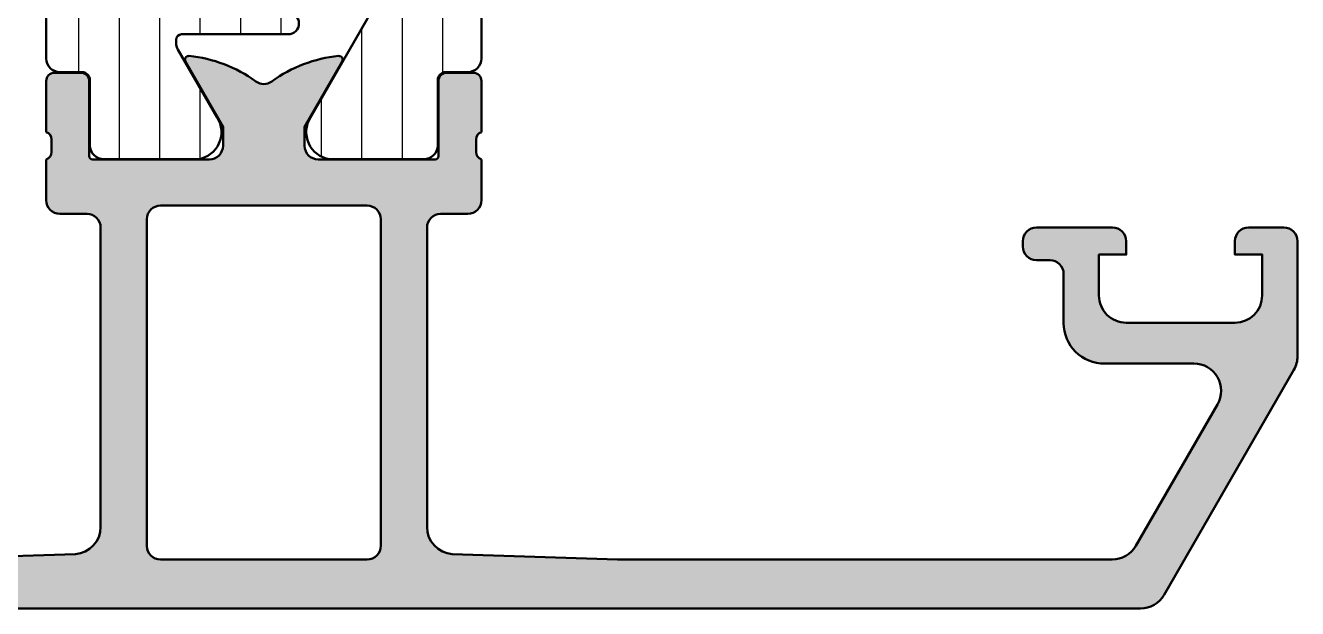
# Model space of a CAD drawing. Extents: x 0 to 76, y 0 to 83.8.
# Drawn here: x 29.24 to 76, y 0 to 21.42 of the extents above; entities that cross this region are included whole.
import ezdxf

# ---------------------------------------------------------------- set-up
doc = ezdxf.new("R2010")
doc.units = 0
for name, color, linetype, lineweight in [('0S-Alu contour', 7, 'Continuous', 50), ('0S-Alu hatch', 252, 'Continuous', 25), ('0S-Plastic contour', 254, 'Continuous', 50), ('0S-Plastic hatch', 253, 'Continuous', 25)]:
    doc.layers.add(name, color=color, linetype=linetype, lineweight=lineweight)
pattern_1 = [(90, (0, 0), (-1.4859, 0), [])]

# ---------------------------------------------------------------- blocks, each defined once
blk = doc.blocks.new('284151__DE3CB796_F31F_4975_8409_08CCDFBA1BB4___B5DB0FF5_015B_4C36_A5E1_1E6133F28092_')
at = {"layer": '0S-Plastic hatch'}
h = blk.add_hatch(dxfattribs=at)
h.set_pattern_fill('ANSI31', color=256, scale=0.4680000000000001, angle=45, style=0)
h.set_pattern_definition(pattern_1)
edge = h.paths.add_edge_path()
edge.add_line((29.99999930691638, 47.79003100782956), (29.99674226497481, 20.2100249878733))
edge.add_arc((30.49673958607279, 20.21002230896409), 0.4999973211051484, 179.999693017615, 270.0003069820253)
edge.add_line((30.49674226498197, 19.71002498786612), (31.3070735983153, 19.71002498786612))
edge.add_ellipse((31.3070735983153, 19.4100249878661), major_axis=(-0.3000000000000149, 0), ratio=1, start_angle=180, end_angle=269.9999999999993, ccw=False)
edge.add_line((31.60707359831531, 19.41002498786611), (31.60674164791828, 17.0100266049298))
edge.add_arc((32.1117376253569, 17.01502391251209), 0.5050207028550981, 180.5669654820281, 270.5675704443997)
edge.add_line((32.11674026498199, 16.51002798786612), (35.58328176308146, 16.51002798786612))
edge.add_arc((35.44097111409011, 17.49984606258897), 0.9999960709244696, 278.1816080518995, 392.727016099841)
edge.add_line((36.28222376308145, 18.04048098786612), (34.84324225328143, 20.53287041562129))
edge.add_ellipse((35.27625497001182, 20.78287038992085), major_axis=(-0.5000000000000137, 0), ratio=1, start_angle=0, end_angle=29.999996599344627, ccw=False)
edge.add_line((34.77625497001181, 20.78287038992085), (34.77625497001171, 20.89485616174316))
edge.add_ellipse((34.97601501200974, 20.89485616174317), major_axis=(-0.199760041998033, 0), ratio=1, start_angle=270.0000000000041, end_angle=360, ccw=False)
edge.add_line((34.97601501200973, 21.0946162037412), (38.889321868911, 21.09461620374117))
edge.add_arc((38.88932186891097, 21.49413628773717), 0.3995200839959949, 270.0000000000041, 449.9999999999959)
edge.add_line((38.889321868911, 21.89365637173317), (36.89172144893104, 21.89365637173317))
edge.add_ellipse((36.89172144893099, 22.19329643473017), major_axis=(-0.2996400629969997, 0), ratio=1, start_angle=0, end_angle=90.00000000000807, ccw=False)
edge.add_line((36.59208138593399, 22.19329643473017), (36.59208138593405, 22.39305647672811))
edge.add_arc((36.29244132293701, 22.39305647672818), 0.2996400629970424, 0, 180)
edge.add_line((35.99280125993997, 22.39305647672818), (35.99280125993999, 22.1932964347301))
edge.add_ellipse((35.69316119694303, 22.1932964347301), major_axis=(-0.2996400629969642, 0), ratio=1, start_angle=89.99999999999062, end_angle=180, ccw=False)
edge.add_line((35.69316119694298, 21.89365637173314), (34.53045625923124, 21.89365637173317))
edge.add_ellipse((34.53045625923148, 22.09341641336265), major_axis=(-0.1997600416294851, 0), ratio=1, start_angle=59.99999999993361, end_angle=89.99999999993281, ccw=False)
edge.add_line((34.43057623841653, 21.92041914265059), (32.2957986350815, 23.15314193446518))
edge.add_ellipse((32.79138860213887, 24.01434242023402), major_axis=(-0.9936174777732217, 0), ratio=1, start_angle=-0.6764750291013115, end_angle=60.08111811892081, ccw=False)
edge.add_line((31.797840377982, 24.02607350761458), (31.797840377982, 39.67230010955525))
edge.add_ellipse((32.79664058797195, 39.67230010955525), major_axis=(-0.9988002099899446, 0), ratio=1, start_angle=269.99999999999795, end_angle=360, ccw=False)
edge.add_line((32.79664058797198, 40.67110031954519), (35.69316119694304, 40.67110031954516))
edge.add_ellipse((35.69316119694312, 40.37146025654821), major_axis=(-0.2996400629969571, 0), ratio=1, start_angle=180, end_angle=270.00000000001495, ccw=False)
edge.add_line((35.99280125994007, 40.37146025654827), (35.99280125993994, 40.17170021455019))
edge.add_arc((36.29244132293698, 40.17170021455018), 0.2996400629970424, 180, 360)
edge.add_line((36.59208138593402, 40.17170021455021), (36.59208138593402, 40.37146025654812))
edge.add_ellipse((36.89172144893102, 40.37146025654826), major_axis=(-0.2996400629969926, 0), ratio=1, start_angle=270.0000000000177, end_angle=360, ccw=False)
edge.add_line((36.89172144893092, 40.67110031954525), (38.88932186891106, 40.67110031954523))
edge.add_arc((38.88932186891101, 41.07062040354121), 0.3995200839959807, 270.0000000000061, 450.0000000000061)
edge.add_line((38.88932186891097, 41.47014048753719), (33.79544079796202, 41.47014048753695))
edge.add_ellipse((33.79544079796193, 43.46774090751688), major_axis=(-1.997600419979924, 0), ratio=1, start_angle=0, end_angle=90.00000000000239, ccw=False)
edge.add_line((31.79784037798201, 43.46774090751688), (31.79784037798191, 44.11991188122605))
edge.add_ellipse((32.79664113380524, 44.11991188122586), major_axis=(-0.9988007558233247, 0), ratio=1, start_angle=299.9999999999911, end_angle=360, ccw=False)
edge.add_line((32.29724075589371, 44.98489870908803), (34.27685478432994, 46.11703758609196))
edge.add_arc((33.77745476002168, 46.98202398783299), 0.9988002099899655, 299.9999946553975, 360)
edge.add_line((34.77625497001164, 46.98202398783308), (34.77625497001174, 47.21154424288887))
edge.add_ellipse((35.27625497001182, 47.21154424288866), major_axis=(-0.5000000000000853, 0), ratio=1, start_angle=330.0000034006573, end_angle=360, ccw=False)
edge.add_line((34.84324225328136, 47.46154421718824), (36.28548080501585, 49.95957500782957))
edge.add_arc((35.44422815602452, 50.50020993310672), 0.9999960709244641, 327.2729839001593, 441.8183919481005)
edge.add_line((35.58653880501586, 51.49002800782956), (32.10999730691637, 51.49002800782957))
edge.add_arc((32.10999466729131, 50.99003203039096), 0.4999959774455833, 89.99969751881494, 180.0003024817733)
edge.add_line((31.60999868985269, 50.99002939076587), (31.61033064024972, 48.59003100782956))
edge.add_ellipse((31.31033064024971, 48.59003100782956), major_axis=(-0.3000000000000114, 0), ratio=1, start_angle=89.99999999999937, end_angle=180, ccw=False)
edge.add_line((31.3103306402497, 48.29003100782955), (30.49999930691638, 48.29003100782956))
edge.add_arc((30.49999662800718, 47.79003368673875), 0.499997321097979, 89.99969301797341, 180.0003069823849)
at = {"layer": '0S-Plastic contour', "color": 7}
for points in [[(35.58653880501586, 51.49002800782956), (32.10999730691637, 51.49002800782957)], [(31.60999868985269, 50.99002939076587), (31.61033064024972, 48.59003100782956)], [(34.84324225328136, 47.46154421718824), (36.28548080501585, 49.95957500782957)], [(31.3103306402497, 48.29003100782955), (30.49999930691638, 48.29003100782956)], [(29.99999930691638, 47.79003100782956), (29.99674226497481, 20.2100249878733)], [(34.77625497001164, 46.98202398783308), (34.77625497001174, 47.21154424288887)], [(32.29724075589371, 44.98489870908803), (34.27685478432994, 46.11703758609196)], [(31.79784037798201, 43.46774090751688), (31.79784037798191, 44.11991188122605)], [(38.88932186891097, 41.47014048753719), (33.79544079796202, 41.47014048753695)], [(32.79664058797198, 40.67110031954519), (35.69316119694304, 40.67110031954516)], [(35.99280125994007, 40.37146025654827), (35.99280125993994, 40.17170021455019)], [(36.59208138593402, 40.17170021455021), (36.59208138593402, 40.37146025654812)], [(36.89172144893092, 40.67110031954525), (38.88932186891106, 40.67110031954523)], [(31.797840377982, 24.02607350761458), (31.797840377982, 39.67230010955525)], [(34.43057623841653, 21.92041914265059), (32.2957986350815, 23.15314193446518)], [(35.99280125993997, 22.39305647672818), (35.99280125993999, 22.1932964347301)], [(36.59208138593399, 22.19329643473017), (36.59208138593405, 22.39305647672811)], [(35.69316119694298, 21.89365637173314), (34.53045625923124, 21.89365637173317)], [(38.889321868911, 21.89365637173317), (36.89172144893104, 21.89365637173317)], [(34.97601501200973, 21.0946162037412), (38.889321868911, 21.09461620374117)], [(34.77625497001181, 20.78287038992085), (34.77625497001171, 20.89485616174316)], [(36.28222376308145, 18.04048098786612), (34.84324225328143, 20.53287041562129)], [(30.49674226498197, 19.71002498786612), (31.3070735983153, 19.71002498786612)], [(31.60707359831531, 19.41002498786611), (31.60674164791828, 17.0100266049298)], [(32.11674026498199, 16.51002798786612), (35.58328176308146, 16.51002798786612)]]:
    blk.add_lwpolyline(points, dxfattribs=at)
for centre, radius, start, end in [((32.10999466729131, 50.99003203039096), 0.4999959774455833, 89.99969751881494, 180.0003024817733), ((35.44422815602452, 50.50020993310672), 0.9999960709244641, 327.2729839001593, 81.8183919481005), ((30.49999662800718, 47.79003368673875), 0.499997321097979, 89.99969301797341, 180.0003069823849), ((33.77745476002168, 46.98202398783299), 0.9988002099899655, 299.9999946553975, 0), ((38.88932186891101, 41.07062040354121), 0.3995200839959807, 270.0000000000061, 90.00000000000612), ((36.29244132293698, 40.17170021455018), 0.2996400629970424, 180, 0), ((36.29244132293701, 22.39305647672818), 0.2996400629970424, 0, 180), ((38.88932186891097, 21.49413628773717), 0.3995200839959949, 270.0000000000041, 89.99999999999594), ((30.49673958607279, 20.21002230896409), 0.4999973211051484, 179.999693017615, 270.0003069820253), ((35.44097111409011, 17.49984606258897), 0.9999960709244696, 278.1816080518995, 32.72701609984102), ((32.1117376253569, 17.01502391251209), 0.5050207028550981, 180.5669654820281, 270.5675704443997)]:
    blk.add_arc(centre, radius, start, end, dxfattribs=at)
at = {"layer": '0S-Plastic contour', "color": 7, "extrusion": (0, 0, -1)}
for centre, radius, start, end in [((-31.31033064024971, 48.59003100782956), 0.3000000000000114, 180, 270.0000000000007), ((-35.27625497001182, 47.21154424288866), 0.5000000000000853, 0, 29.99999659934269), ((-32.79664113380524, 44.11991188122586), 0.998800755823325, 0, 60.00000000000894), ((-33.79544079796193, 43.46774090751688), 1.997600419979924, 269.9999999999976, 0), ((-32.79664058797195, 39.67230010955525), 0.9988002099899446, 0, 90.00000000000205), ((-35.69316119694312, 40.37146025654821), 0.2996400629969571, 89.99999999998506, 180), ((-36.89172144893102, 40.37146025654826), 0.2996400629969926, 0, 89.99999999998234), ((-32.79138860213887, 24.01434242023402), 0.9936174777732217, 299.9188818810793, 0.6764750291012418), ((-35.69316119694303, 22.1932964347301), 0.2996400629969642, 180, 270.0000000000095), ((-36.89172144893099, 22.19329643473017), 0.2996400629969997, 269.9999999999919, 0), ((-34.53045625923148, 22.09341641336265), 0.1997600416294851, 270.0000000000672, 300.0000000000664), ((-34.97601501200974, 20.89485616174317), 0.199760041998033, 0, 89.99999999999594), ((-35.27625497001182, 20.78287038992085), 0.5000000000000137, 330.0000034006554, 0), ((-31.3070735983153, 19.4100249878661), 0.3000000000000149, 90.00000000000067, 180)]:
    blk.add_arc(centre, radius, start, end, dxfattribs=at)
blk = doc.blocks.new('284151__2BB9E42C_7DCF_454D_AF7E_2408295349DD___1F2A76EB_426B_41BA_B012_83EE74B6F445_')
at = {"layer": '0S-Plastic hatch'}
h = blk.add_hatch(dxfattribs=at)
h.set_pattern_fill('ANSI31', color=256, scale=0.4680000000000001, angle=45, style=0)
h.set_pattern_definition(pattern_1)
edge = h.paths.add_edge_path()
edge.add_line((46.00000069308362, 47.79003100782936), (46.00325773502518, 20.21002498787311))
edge.add_ellipse((45.5032604139272, 20.21002230896392), major_axis=(-0.4999973211051626, 0), ratio=1, start_angle=89.99969301797631, end_angle=180.000306982385, ccw=False)
edge.add_line((45.50325773501803, 19.71002498786594), (44.6929264016847, 19.71002498786593))
edge.add_arc((44.69292640168471, 19.41002498786591), 0.3000000000000185, 90.00000000000136, 180)
edge.add_line((44.39292640168469, 19.41002498786591), (44.39325835208172, 17.01002660492962))
edge.add_ellipse((43.8882623746431, 17.01502391251189), major_axis=(-0.5050207028550908, 0), ratio=1, start_angle=89.43242955559953, end_angle=179.4330345179745, ccw=False)
edge.add_line((43.88325973501801, 16.51002798786592), (40.41671823691854, 16.51002798786593))
edge.add_ellipse((40.55902888590988, 17.49984606258878), major_axis=(-0.9999960709244676, 0), ratio=1, start_angle=-32.727016099841194, end_angle=81.8183919481013, ccw=False)
edge.add_line((39.71777623691854, 18.04048098786594), (41.81454417174356, 21.67219008045892))
edge.add_ellipse((43.11358232193457, 20.92219015756043), major_axis=(-1.499999999999802, 0), ratio=1, start_angle=297.9942546357576, end_angle=330.0000034006592, ccw=False)
edge.add_line((42.40950778834323, 22.24668215494945), (43.30325673501801, 22.74836098786595))
edge.add_arc((42.80325832631988, 23.6143877823108), 1.000000408698464, 299.9998812007991, 360.0000455150246)
edge.add_line((43.80325873501803, 23.61438857669816), (43.80000169308362, 44.38566900782936))
edge.add_arc((42.80000128438548, 44.38566821338452), 1.000000408698472, 4.55150246153e-05, 60.00011879920013)
edge.add_line((43.29999969308363, 45.25169500782937), (42.40625074640886, 45.75337384074585))
edge.add_ellipse((43.11032528000015, 47.0778658381349), major_axis=(-1.499999999999815, 0), ratio=1, start_angle=29.999996599342523, end_angle=62.00574536424449, ccw=False)
edge.add_line((41.81128712980915, 46.32786591523638), (39.71451919498415, 49.95957500782939))
edge.add_ellipse((40.55577184397548, 50.50020993310654), major_axis=(-0.9999960709244679, 0), ratio=1, start_angle=-81.8183919481005, end_angle=32.72701609984108, ccw=False)
edge.add_line((40.41346119498413, 51.49002800782938), (43.89000269308363, 51.49002800782938))
edge.add_ellipse((43.89000533270868, 50.99003203039075), major_axis=(-0.4999959774455975, 0), ratio=1, start_angle=179.9996975182268, end_angle=270.00030248118344, ccw=False)
edge.add_line((44.39000131014731, 50.99002939076055), (44.38966935975028, 48.59003100782937))
edge.add_arc((44.68966935975029, 48.59003100782938), 0.3000000000000043, 180, 270)
edge.add_line((44.68966935975029, 48.29003100782937), (45.50000069308362, 48.29003100782937))
edge.add_ellipse((45.50000337199282, 47.79003368673857), major_axis=(-0.4999973210979719, 0), ratio=1, start_angle=179.9996930176151, end_angle=270.000306982027, ccw=False)
at = {"layer": '0S-Plastic contour', "color": 7}
for points in [[(40.41346119498413, 51.49002800782938), (43.89000269308363, 51.49002800782938)], [(44.39000131014731, 50.99002939076055), (44.38966935975028, 48.59003100782937)], [(41.81128712980915, 46.32786591523638), (39.71451919498415, 49.95957500782939)], [(44.68966935975029, 48.29003100782937), (45.50000069308362, 48.29003100782937)], [(46.00000069308362, 47.79003100782936), (46.00325773502518, 20.21002498787311)], [(43.29999969308363, 45.25169500782937), (42.40625074640886, 45.75337384074585)], [(43.80325873501803, 23.61438857669816), (43.80000169308362, 44.38566900782936)], [(42.40950778834323, 22.24668215494945), (43.30325673501801, 22.74836098786595)], [(39.71777623691854, 18.04048098786594), (41.81454417174356, 21.67219008045892)], [(45.50325773501803, 19.71002498786594), (44.6929264016847, 19.71002498786593)], [(44.39292640168469, 19.41002498786591), (44.39325835208172, 17.01002660492962)], [(43.88325973501801, 16.51002798786592), (40.41671823691854, 16.51002798786593)]]:
    blk.add_lwpolyline(points, dxfattribs=at)
at = {"layer": '0S-Plastic contour', "color": 7, "extrusion": (0, 0, -1)}
for centre, radius, start, end in [((-40.55577184397548, 50.50020993310654), 0.9999960709244679, 327.272983900159, 81.8183919481005), ((-43.89000533270868, 50.99003203039075), 0.4999959774455975, 89.99969751881657, 180.0003024817733), ((-45.50000337199282, 47.79003368673857), 0.4999973210979719, 89.999693017973, 180.0003069823849), ((-43.11032528000015, 47.0778658381349), 1.499999999999815, 297.9942546357555, 330.0000034006575), ((-43.11358232193457, 20.92219015756043), 1.499999999999802, 29.99999659934083, 62.00574536424241), ((-45.5032604139272, 20.21002230896392), 0.4999973211051626, 179.999693017615, 270.0003069820237), ((-40.55902888590988, 17.49984606258878), 0.9999960709244676, 278.1816080518987, 32.7270160998412), ((-43.8882623746431, 17.01502391251189), 0.5050207028550908, 180.5669654820256, 270.5675704444005)]:
    blk.add_arc(centre, radius, start, end, dxfattribs=at)
at = {"layer": '0S-Plastic contour', "color": 7}
for centre, radius, start, end in [((44.68966935975029, 48.59003100782938), 0.3000000000000043, 180, 270), ((42.80000128438548, 44.38566821338452), 1.000000408698472, 4.55150246153e-05, 60.00011879920013), ((42.80325832631988, 23.6143877823108), 1.000000408698464, 299.9998812007991, 4.55150246153e-05), ((44.69292640168471, 19.41002498786591), 0.3000000000000185, 90.00000000000136, 180)]:
    blk.add_arc(centre, radius, start, end, dxfattribs=at)
blk = doc.blocks.new('398340__A67C8A1A_A3A9_4B44_9680_F1F33C287F37_')
at = {"layer": '0S-Alu hatch'}
h = blk.add_hatch(color=256, dxfattribs=at)
edge = h.paths.add_edge_path()
edge.add_arc((30.49994726659927, 15.00001581445781), 0.5000158147079001, 180.0018121461791, 269.9981878539248)
edge.add_line((30.49993145214131, 14.5), (31.49993145214125, 14.50001525878929))
edge.add_ellipse((31.49991563676586, 13.9999994436637), major_axis=(-0.5000158153757078, 0), ratio=1, start_angle=180.0000637535141, end_angle=269.99818774879907, ccw=False)
edge.add_line((31.99993145214126, 13.99999999999989), (31.99993145208464, 2.997451782227813))
edge.add_ellipse((30.99992090243015, 2.997467701649294), major_axis=(-1.000010549781206, 0), ratio=1, start_angle=94.08683987232729, end_angle=179.9990878939899, ccw=False)
edge.add_line((31.07118999700674, 2.000000000000795), (24.86503446340777, 1.799996458118584))
edge.add_line((24.86503446340777, 1.799996458118584), (6.812759073612198, 1.80000331500878))
edge.add_ellipse((6.812759453447353, 2.800003315008784), major_axis=(-1.000000000000076, 0), ratio=1, start_angle=30.000000000005286, end_angle=89.99997823704882, ccw=False)
edge.add_line((5.946734049662893, 2.300003315008666), (2.944494040800293, 7.500035546874528))
edge.add_ellipse((3.810519444584716, 8.00003554687446), major_axis=(-0.9999999999999529, 0), ratio=1, start_angle=-90.00000000000313, end_angle=29.9999999999971, ccw=False)
edge.add_line((3.81051944458477, 9.000035546874415), (7.099997656249172, 9.000035546874528))
edge.add_arc((7.113485404161604, 10.48658897996146), 1.48661462012396, 269.4801600747263, 359.8977336858191)
edge.add_line((8.600097656249943, 10.48393554687482), (8.599997656249514, 12.3000976562497))
edge.add_ellipse((9.09994882812478, 12.30009765624939), major_axis=(-0.4999511718752672, 0), ratio=1, start_angle=269.99999999997067, end_angle=360, ccw=False)
edge.add_line((9.099948828125036, 12.80004882812466), (9.60003709393169, 12.80004882812454))
edge.add_arc((9.600037093931235, 13.30004882812443), 0.4999999999998864, 270.0000000000521, 360)
edge.add_line((10.10003709393112, 13.30004882812488), (10.1000370939314, 13.50004882812482))
edge.add_arc((9.600037093931661, 13.50004882812462), 0.4999999999997442, 0, 90.00000000000978)
edge.add_line((9.600037093931576, 14.00004882812436), (6.800048828125113, 14.0000488281247))
edge.add_arc((6.800048828124971, 13.50004882812433), 0.5000000000003695, 89.99999999998371, 180)
edge.add_line((6.300048828124602, 13.50004882812433), (6.300048828124658, 13.00004882812459))
edge.add_line((6.300048828124658, 13.00004882812459), (7.300048828124602, 13.00004882812436))
edge.add_line((7.300048828124602, 13.00004882812436), (7.300048828124886, 11.5000488281247))
edge.add_ellipse((6.300048828124531, 11.50004882812483), major_axis=(-1.000000000000355, 0), ratio=1, start_angle=90.0000000000008, end_angle=180, ccw=False)
edge.add_line((6.300048828124545, 10.50004882812447), (2.300048828124545, 10.50004882812447))
edge.add_ellipse((2.300048828124745, 11.50004882812422), major_axis=(-0.9999999999997459, 0), ratio=1, start_angle=0, end_angle=89.99999999998857, ccw=False)
edge.add_line((1.300048828125, 11.50004882812422), (1.300048828124772, 13.00004882812425))
edge.add_line((1.300048828124772, 13.00004882812425), (2.300048828124658, 13.00004882812447))
edge.add_line((2.300048828124658, 13.00004882812447), (2.300048828124943, 13.5000488281247))
edge.add_arc((1.800048828125056, 13.50004882812448), 0.4999999999998864, 0, 89.99999999999349)
edge.add_line((1.800048828125113, 14.00004882812436), (0.5000488281247045, 14.00004882812425))
edge.add_arc((0.500048828124534, 13.49999999999977), 0.5000488281244772, 89.99999999998047, 180)
edge.add_line((5.68e-14, 13.49999999999977), (0, 9.267998020555522))
edge.add_arc((0.9999999999997625, 9.267998020555506), 0.9999999999997623, 180, 209.9999999999993)
edge.add_line((0.1339745962155235, 8.767998020555638), (4.90750547904264, 0.5))
edge.add_arc((5.773530882827043, 0.999999999999938), 0.999999999999938, 209.999999999998, 269.9999999999977)
edge.add_line((5.773530882827003, 0), (70.2263015038778, 0))
edge.add_arc((70.2263015038776, 0.9999999999998717), 0.9999999999998749, 270.0000000000122, 330.0000000000119)
edge.add_line((71.09232690766201, 0.5000000000001139), (75.86585779048912, 8.767998020555522))
edge.add_arc((74.99983238670448, 9.267998020555668), 1.000000000000227, 329.999999999998, 360)
edge.add_line((75.99983238670472, 9.267998020555638), (75.9998323867047, 13.49999999999988))
edge.add_arc((75.49978355858019, 13.49999999999997), 0.5000488281245055, 0, 90.0000000000228)
edge.add_line((75.49978355857999, 14.00004882812448), (74.19978355857955, 14.00004882812436))
edge.add_arc((74.19978355857965, 13.5000488281244), 0.4999999999999574, 90.00000000001138, 180)
edge.add_line((73.6997835585797, 13.5000488281244), (73.69978355858007, 13.00004882812459))
edge.add_line((73.69978355858007, 13.00004882812459), (74.69978355857998, 13.00004882812425))
edge.add_line((74.69978355857998, 13.00004882812425), (74.69978355857975, 11.50004882812448))
edge.add_ellipse((73.69978355858, 11.50004882812424), major_axis=(-0.9999999999997584, 0), ratio=1, start_angle=90.00000000001057, end_angle=180, ccw=False)
edge.add_line((73.69978355858018, 10.50004882812447), (69.69978355858017, 10.50004882812447))
edge.add_ellipse((69.69978355858008, 11.50004882812472), major_axis=(-1.000000000000243, 0), ratio=1, start_angle=0, end_angle=90.00000000000568, ccw=False)
edge.add_line((68.69978355857984, 11.50004882812472), (68.6997835585802, 13.00004882812447))
edge.add_line((68.6997835585802, 13.00004882812447), (69.69978355858007, 13.00004882812459))
edge.add_line((69.69978355858007, 13.00004882812459), (69.69978355858002, 13.50004882812436))
edge.add_arc((69.19978355857982, 13.50004882812438), 0.5000000000002132, 0, 90.00000000002441)
edge.add_line((69.19978355857961, 14.00004882812459), (66.39979529277323, 14.00004882812425))
edge.add_arc((66.39979529277318, 13.50004882812442), 0.4999999999998295, 89.99999999999349, 180)
edge.add_line((65.89979529277335, 13.50004882812442), (65.89979529277352, 13.30004882812488))
edge.add_arc((66.3997952927734, 13.30004882812443), 0.4999999999998864, 180, 269.9999999999479)
edge.add_line((66.39979529277295, 12.80004882812454), (66.89988355857963, 12.80004882812466))
edge.add_ellipse((66.89988355857977, 12.30009765624927), major_axis=(-0.499951171875388, 0), ratio=1, start_angle=180, end_angle=270.00000000001626, ccw=False)
edge.add_line((67.39983473045515, 12.30009765624948), (67.39973473045472, 10.48393554687493))
edge.add_arc((68.88634698254317, 10.48658897996146), 1.486614620124074, 180.1022663141738, 270.5198399252694)
edge.add_line((68.8998347304555, 9.000035546874415), (72.18931294211987, 9.000035546874528))
edge.add_ellipse((72.1893129421199, 8.000035546874521), major_axis=(-1.000000000000007, 0), ratio=1, start_angle=150.0000000000007, end_angle=270.00000000000165, ccw=False)
edge.add_line((73.05533834590435, 7.500035546874528), (70.05309833704183, 2.300003315008666))
edge.add_ellipse((69.18707293325735, 2.800003315008809), major_axis=(-1.000000000000104, 0), ratio=1, start_angle=90.0000217629522, end_angle=149.9999999999941, ccw=False)
edge.add_line((69.18707331309253, 1.80000331500878), (50.9999009346238, 1.799996406879699))
edge.add_line((50.9999009346238, 1.799996406879699), (44.92864238969801, 2.000000000001136))
edge.add_ellipse((44.99991148427421, 2.997467701649388), major_axis=(-1.000010549780929, 0), ratio=1, start_angle=0.0009121060101051626, end_angle=85.91316012769431, ccw=False)
edge.add_line((43.99990093462, 2.997451782227585), (43.99990093456341, 14))
edge.add_ellipse((44.49988549790663, 14.00001543665678), major_axis=(-0.4999845635815094, 0), ratio=1, start_angle=-90.00176896515478, end_angle=0.0017689652212879992, ccw=False)
edge.add_line((44.49990093456318, 14.5), (45.49990093456336, 14.50001525878906))
edge.add_arc((45.49991637208125, 14.99999982103287), 0.4999845624821299, 269.9982309361359, 360.0000205083468)
edge.add_line((45.99990093456336, 14.99999999999988), (45.99990093456343, 16.50001525878603))
edge.add_ellipse((46.07873738110652, 16.76753585077929), major_axis=(-0.2788950563275814, 0), ratio=1, start_angle=-1.1645893741006716, end_angle=73.5801235805061, ccw=False)
edge.add_line((45.79989993456332, 16.77320425877768), (45.79989993456331, 17.22679825877769))
edge.add_ellipse((46.07876803020648, 17.23245891825475), major_axis=(-0.2789255417371505, 0), ratio=1, start_angle=-73.57540544464513, end_angle=1.1628700728862214, ccw=False)
edge.add_line((45.99990093456331, 17.50000225877769), (45.99990093456331, 19.38001325878618))
edge.add_arc((45.6999009345633, 19.38001325878618), 0.3000000000000114, 0, 90)
edge.add_line((45.6999009345633, 19.6800132587862), (44.71992661552053, 19.6800132587862))
edge.add_arc((44.71992661552053, 19.38001325878619), 0.3000000000000114, 90, 180)
edge.add_line((44.41992661552052, 19.38001325878619), (44.41992661552052, 16.6200152587862))
edge.add_ellipse((44.29992661552062, 16.6200152587862), major_axis=(-0.119999999999898, 0), ratio=1, start_angle=90.00000000000341, end_angle=180, ccw=False)
edge.add_line((44.29992661552063, 16.5000152587863), (39.99990093456326, 16.50001525878633))
edge.add_ellipse((39.99990093456327, 17.0000152587863), major_axis=(-0.4999999999999716, 0), ratio=1, start_angle=0, end_angle=89.9999999999983, ccw=False)
edge.add_line((39.4999009345633, 17.0000152587863), (39.4999009345632, 17.70001525878614))
edge.add_line((39.4999009345632, 17.70001525878614), (40.88139639218567, 20.09283558181392))
edge.add_arc((40.76178114991497, 20.16189547413805), 0.1381197846483245, 330.0000000000142, 455.6225775507676)
edge.add_arc((41.23812417573744, 15.3234063969385), 5.0000000000001, 95.62257755079705, 126.0694239676524)
edge.add_ellipse((37.99991619335256, 19.76907946890612), major_axis=(-0.4999999999998294, 0), ratio=1, start_angle=53.93057603234752, end_angle=126.06942396765251, ccw=False)
edge.add_arc((34.76170821096755, 15.32340639693798), 5.000000000000593, 53.93057603234987, 84.37742244920615)
edge.add_arc((35.23805123678988, 20.16189547413802), 0.1381197846483521, 84.37742244926908, 210.0000000000036)
edge.add_line((35.11843599451918, 20.09283558181383), (36.49993145214144, 17.70001525878623))
edge.add_line((36.49993145214144, 17.70001525878623), (36.49993145214144, 17.00001525878625))
edge.add_ellipse((35.9999314521414, 17.00001525878641), major_axis=(-0.5000000000000427, 0), ratio=1, start_angle=89.9999999999788, end_angle=180, ccw=False)
edge.add_line((35.99993145214121, 16.50001525878636), (31.69990577118419, 16.50001525878622))
edge.add_ellipse((31.69990577118419, 16.62001525878621), major_axis=(-0.1199999999999939, 0), ratio=1, start_angle=0, end_angle=90, ccw=False)
edge.add_line((31.5799057711842, 16.62001525878622), (31.5799057711842, 19.38001325878621))
edge.add_arc((31.27990577118419, 19.38001325878621), 0.3000000000000043, 0, 90.00000000000067)
edge.add_line((31.27990577118419, 19.68001325878622), (30.29993145214141, 19.68001325878622))
edge.add_arc((30.29993145214141, 19.38001325878622), 0.3000000000000078, 90, 180)
edge.add_line((29.99993145214141, 19.38001325878622), (29.99993145214141, 17.5000022587777))
edge.add_ellipse((29.92106435649825, 17.23245891825477), major_axis=(-0.2789255417371388, 0), ratio=1, start_angle=178.8371299271114, end_angle=253.57540544464598, ccw=False)
edge.add_line((30.19993245214141, 17.2267982587777), (30.19993245214141, 16.77320425877771))
edge.add_ellipse((29.92109500559837, 16.76753585077933), major_axis=(-0.2788950563274273, 0), ratio=1, start_angle=106.41987641949191, end_angle=181.1645893740988, ccw=False)
edge.add_line((29.99993145214141, 16.50001525878622), (29.99993145214146, 14.99999999999966))
edge = h.paths.add_edge_path()
edge.add_line((33.6999192451101, 2.300015497207596), (33.6999192451101, 14.30001220703116))
edge.add_ellipse((34.19994592514041, 14.29998552700084), major_axis=(-0.5000266807421027, 0), ratio=1, start_angle=270.0030571431366, end_angle=359.99694285675906, ccw=False)
edge.add_line((34.19991924511009, 14.80001220703116), (41.79991314159451, 14.80001220703116))
edge.add_ellipse((41.79990822677534, 14.30003780915876), major_axis=(-0.4999743978965496, 0), ratio=1, start_angle=179.9970660620503, end_angle=269.9994367743692, ccw=False)
edge.add_line((42.29988262401639, 14.30001220703116), (42.29988262401639, 2.300015497207596))
edge.add_ellipse((41.79990822677533, 2.299989895080003), major_axis=(-0.4999743978965637, 0), ratio=1, start_angle=90.00056322563239, end_angle=180.0029339379498, ccw=False)
edge.add_line((41.79991314159451, 1.800015497207596), (34.19991924511021, 1.800015497207596))
edge.add_ellipse((34.19994592514047, 2.300042177237969), major_axis=(-0.5000266807421596, 0), ratio=1, start_angle=0.0030571432409942645, end_angle=89.99694285686991, ccw=False)
at = {"layer": '0S-Alu contour', "color": 7}
for points in [[(31.27990577118419, 19.68001325878622), (30.29993145214141, 19.68001325878622)], [(35.11843599451918, 20.09283558181383), (36.49993145214144, 17.70001525878623), (36.49993145214144, 17.00001525878625)], [(39.4999009345633, 17.0000152587863), (39.4999009345632, 17.70001525878614), (40.88139639218567, 20.09283558181392)], [(45.6999009345633, 19.6800132587862), (44.71992661552053, 19.6800132587862)], [(29.99993145214141, 19.38001325878622), (29.99993145214141, 17.5000022587777)], [(31.5799057711842, 16.62001525878622), (31.5799057711842, 19.38001325878621)], [(44.41992661552052, 19.38001325878619), (44.41992661552052, 16.6200152587862)], [(45.99990093456331, 17.50000225877769), (45.99990093456331, 19.38001325878618)], [(30.19993245214141, 17.2267982587777), (30.19993245214141, 16.77320425877771)], [(45.79989993456332, 16.77320425877768), (45.79989993456331, 17.22679825877769)], [(29.99993145214141, 16.50001525878622), (29.99993145214146, 14.99999999999966)], [(35.99993145214121, 16.50001525878636), (31.69990577118419, 16.50001525878622)], [(44.29992661552063, 16.5000152587863), (39.99990093456326, 16.50001525878633)], [(45.99990093456336, 14.99999999999988), (45.99990093456343, 16.50001525878603)], [(30.49993145214131, 14.5), (31.49993145214125, 14.50001525878929)], [(34.19991924511009, 14.80001220703116), (41.79991314159451, 14.80001220703116)], [(44.49990093456318, 14.5), (45.49990093456336, 14.50001525878906)], [(33.6999192451101, 2.300015497207596), (33.6999192451101, 14.30001220703116)], [(42.29988262401639, 14.30001220703116), (42.29988262401639, 2.300015497207596)], [(31.99993145214126, 13.99999999999989), (31.99993145208464, 2.997451782227813)], [(43.99990093462, 2.997451782227585), (43.99990093456341, 14)], [(69.19978355857961, 14.00004882812459), (66.39979529277323, 14.00004882812425)], [(75.49978355857999, 14.00004882812448), (74.19978355857955, 14.00004882812436)], [(65.89979529277335, 13.50004882812442), (65.89979529277352, 13.30004882812488)], [(68.69978355857984, 11.50004882812472), (68.6997835585802, 13.00004882812447), (69.69978355858007, 13.00004882812459), (69.69978355858002, 13.50004882812436)], [(73.6997835585797, 13.5000488281244), (73.69978355858007, 13.00004882812459), (74.69978355857998, 13.00004882812425), (74.69978355857975, 11.50004882812448)], [(75.99983238670472, 9.267998020555638), (75.9998323867047, 13.49999999999988)], [(66.39979529277295, 12.80004882812454), (66.89988355857963, 12.80004882812466)], [(67.39983473045515, 12.30009765624948), (67.39973473045472, 10.48393554687493)], [(73.69978355858018, 10.50004882812447), (69.69978355858017, 10.50004882812447)], [(68.8998347304555, 9.000035546874415), (72.18931294211987, 9.000035546874528)], [(71.09232690766201, 0.5000000000001139), (75.86585779048912, 8.767998020555522)], [(73.05533834590435, 7.500035546874528), (70.05309833704183, 2.300003315008666)], [(31.07118999700674, 2.000000000000795), (24.86503446340777, 1.799996458118584), (6.812759073612198, 1.80000331500878)], [(69.18707331309253, 1.80000331500878), (50.9999009346238, 1.799996406879699), (44.92864238969801, 2.000000000001136)], [(41.79991314159451, 1.800015497207596), (34.19991924511021, 1.800015497207596)], [(5.773530882827003, 0), (70.2263015038778, 0)]]:
    blk.add_lwpolyline(points, dxfattribs=at)
for centre, radius, start, end in [((35.23805123678988, 20.16189547413802), 0.1381197846483521, 84.37742244926908, 210.0000000000036), ((34.76170821096755, 15.32340639693798), 5.000000000000593, 53.93057603234987, 84.37742244920615), ((41.23812417573744, 15.3234063969385), 5.0000000000001, 95.62257755079705, 126.0694239676524), ((40.76178114991497, 20.16189547413805), 0.1381197846483245, 330.0000000000142, 95.62257755076757), ((30.29993145214141, 19.38001325878622), 0.3000000000000078, 90, 180), ((31.27990577118419, 19.38001325878621), 0.3000000000000043, 0, 90.00000000000067), ((44.71992661552053, 19.38001325878619), 0.3000000000000114, 90, 180), ((45.6999009345633, 19.38001325878618), 0.3000000000000114, 0, 90), ((30.49994726659927, 15.00001581445781), 0.5000158147079001, 180.0018121461791, 269.9981878539248), ((45.49991637208125, 14.99999982103287), 0.4999845624821299, 269.9982309361359, 2.05083467477e-05), ((66.39979529277318, 13.50004882812442), 0.4999999999998295, 89.99999999999349, 180), ((69.19978355857982, 13.50004882812438), 0.5000000000002132, 0, 90.00000000002441), ((74.19978355857965, 13.5000488281244), 0.4999999999999574, 90.00000000001138, 180), ((75.49978355858019, 13.49999999999997), 0.5000488281245055, 0, 90.0000000000228), ((66.3997952927734, 13.30004882812443), 0.4999999999998864, 180, 269.9999999999479), ((68.88634698254317, 10.48658897996146), 1.486614620124074, 180.1022663141738, 270.5198399252694), ((74.99983238670448, 9.267998020555668), 1.000000000000227, 329.999999999998, 0), ((70.2263015038776, 0.9999999999998717), 0.9999999999998749, 270.0000000000122, 330.0000000000119)]:
    blk.add_arc(centre, radius, start, end, dxfattribs=at)
at = {"layer": '0S-Alu contour', "color": 7, "extrusion": (0, 0, -1)}
for centre, radius, start, end in [((-37.99991619335256, 19.76907946890612), 0.4999999999998294, 233.9305760323475, 306.0694239676525), ((-29.92106435649825, 17.23245891825477), 0.2789255417371388, 106.424594555354, 181.1628700728887), ((-46.07876803020648, 17.23245891825475), 0.2789255417371505, 358.8371299271138, 73.57540544464514), ((-35.9999314521414, 17.00001525878641), 0.5000000000000427, 180, 270.0000000000212), ((-39.99990093456327, 17.0000152587863), 0.4999999999999716, 270.0000000000017, 0), ((-29.92109500559837, 16.76753585077933), 0.2788950563274273, 178.8354106259012, 253.5801235805081), ((-31.69990577118419, 16.62001525878621), 0.1199999999999939, 270, 0), ((-44.29992661552062, 16.6200152587862), 0.119999999999898, 180, 269.9999999999966), ((-46.07873738110652, 16.76753585077929), 0.2788950563275814, 286.4198764194939, 1.16458937410068), ((-31.49991563676586, 13.9999994436637), 0.5000158153757078, 90.00181225120095, 179.9999362464859), ((-34.19994592514041, 14.29998552700084), 0.5000266807421027, 0.0030571432409504, 89.99694285686341), ((-41.79990822677534, 14.30003780915876), 0.4999743978965496, 90.00056322563078, 180.0029339379498), ((-44.49988549790663, 14.00001543665678), 0.4999845635815094, 359.9982310347787, 90.00176896515474), ((-66.89988355857977, 12.30009765624927), 0.499951171875388, 89.99999999998371, 180), ((-69.69978355858008, 11.50004882812472), 1.000000000000243, 269.9999999999943, 0), ((-73.69978355858, 11.50004882812424), 0.9999999999997584, 180, 269.9999999999894), ((-72.1893129421199, 8.000035546874521), 1.000000000000007, 89.99999999999837, 209.9999999999994), ((-30.99992090243015, 2.997467701649294), 1.000010549781206, 180.0009121060101, 265.9131601276727), ((-44.99991148427421, 2.997467701649388), 1.000010549780929, 274.0868398723057, 359.9990878939899), ((-34.19994592514047, 2.300042177237969), 0.5000266807421596, 270.0030571431301, 359.996942856759), ((-41.79990822677533, 2.299989895080003), 0.4999743978965637, 179.9970660620502, 269.9994367743676), ((-69.18707293325735, 2.800003315008809), 1.000000000000104, 210.000000000006, 269.9999782370478)]:
    blk.add_arc(centre, radius, start, end, dxfattribs=at)
blk = doc.blocks.new('371540__BECE8DDE_1A2A_4732_BAC7_A899C72B2B66_')
at = {"layer": '0S-Alu contour', "color": 7}
blk.add_blockref('398340__A67C8A1A_A3A9_4B44_9680_F1F33C287F37_', (0, 0), dxfattribs=at)
at = {"layer": '0S-Plastic contour', "color": 7}
for name in ['284151__DE3CB796_F31F_4975_8409_08CCDFBA1BB4___B5DB0FF5_015B_4C36_A5E1_1E6133F28092_', '284151__2BB9E42C_7DCF_454D_AF7E_2408295349DD___1F2A76EB_426B_41BA_B012_83EE74B6F445_']:
    blk.add_blockref(name, (0, 0), dxfattribs=at)

msp = doc.modelspace()

# ---------------------------------------------------------------- block references
at = {"layer": '0S-Alu contour', "color": 7}
msp.add_blockref('371540__BECE8DDE_1A2A_4732_BAC7_A899C72B2B66_', (0, 0), dxfattribs=at)

doc.saveas('drawing.dxf')
